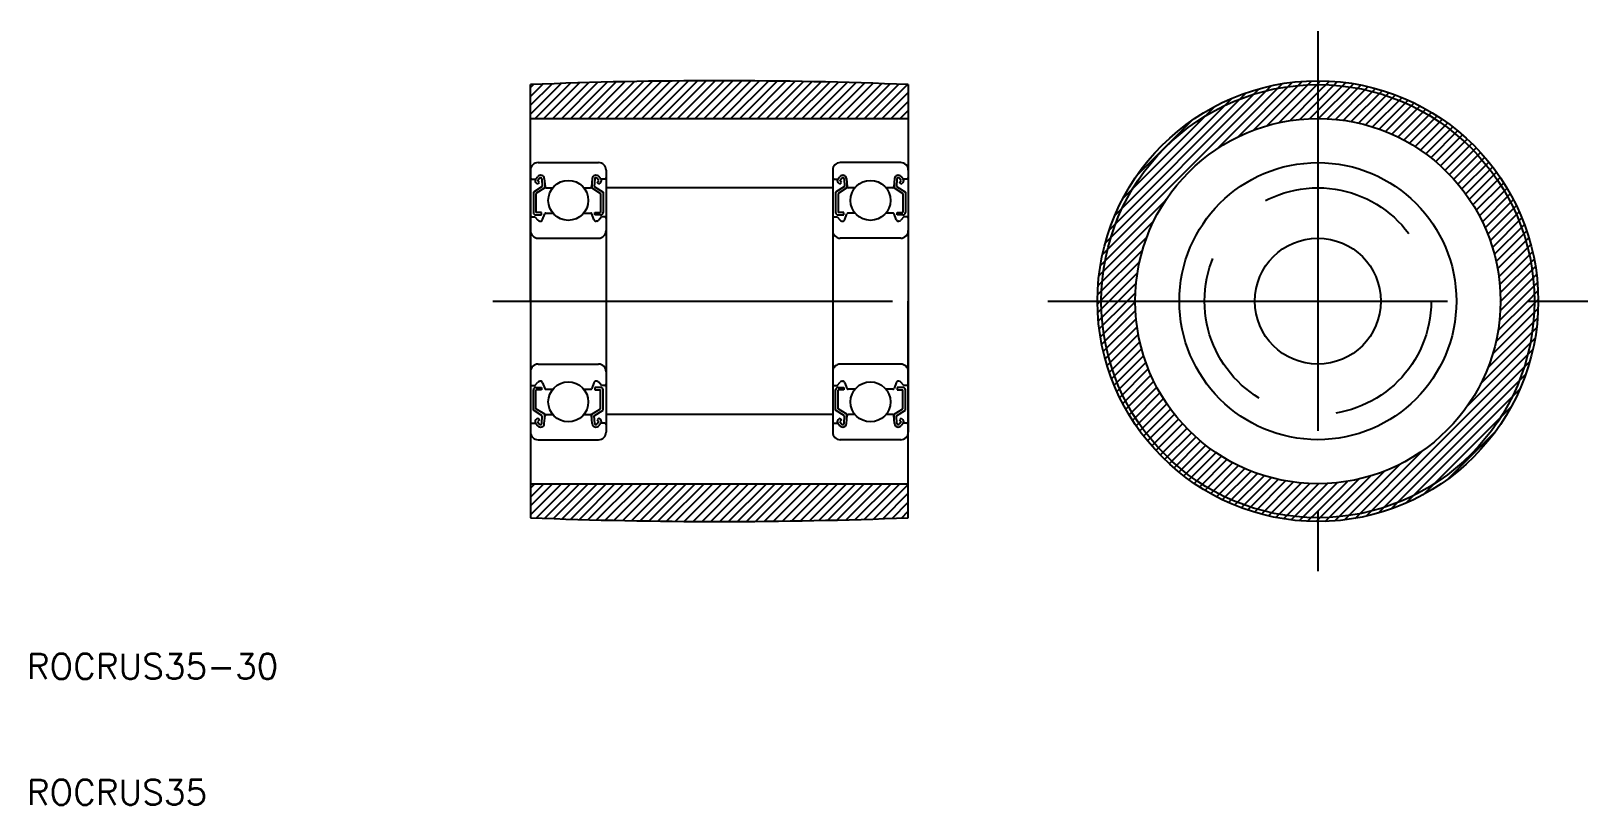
# Model space of a CAD drawing. Extents: x 10 to 134, y 10 to 71.
import ezdxf

# ---------------------------------------------------------------- set-up
doc = ezdxf.new("R2010")
doc.units = 0
doc.linetypes.add('CENTER', pattern=[50.8, 31.75, -6.35, 6.35, -6.35])
doc.linetypes.add('DASHED', pattern=[19.05, 12.7, -6.35])
doc.layers.get('0').update_dxf_attribs({"linetype": 'CONTINUOUS'})
doc.layers.add('CENTER', color=1, linetype='CENTER')
doc.styles.get("Standard").update_dxf_attribs({"font": 'txt.shx', "bigfont": 'extfont.shx'})

# ---------------------------------------------------------------- blocks, each defined once
blk = doc.blocks.new('*X1')
at = {"color": 0, "linetype": 'CONTINUOUS'}
for p, q in [((50, 64.85), (52.44, 67.29)), ((50, 65.56), (51.71, 67.26)), ((50, 66.26), (50.97, 67.24)), ((50, 66.97), (50.24, 67.21)), ((50.36, 64.5), (53.17, 67.31)), ((51.06, 64.5), (53.9, 67.34)), ((51.77, 64.5), (54.63, 67.36)), ((52.48, 64.5), (55.36, 67.38)), ((53.19, 64.5), (56.08, 67.39)), ((53.89, 64.5), (56.8, 67.41)), ((54.6, 64.5), (57.53, 67.43)), ((55.31, 64.5), (58.25, 67.44)), ((56.01, 64.5), (58.97, 67.45)), ((56.72, 64.5), (59.68, 67.46)), ((57.43, 64.5), (60.4, 67.47)), ((58.14, 64.5), (61.12, 67.48)), ((58.84, 64.5), (61.83, 67.49)), ((59.55, 64.5), (62.54, 67.49)), ((60.26, 64.5), (63.25, 67.5)), ((60.96, 64.5), (63.96, 67.5)), ((61.67, 64.5), (64.67, 67.5)), ((62.38, 64.5), (65.38, 67.5)), ((63.09, 64.5), (66.08, 67.5)), ((63.79, 64.5), (66.79, 67.5)), ((64.5, 64.5), (67.49, 67.49)), ((65.21, 64.5), (68.19, 67.49)), ((65.91, 64.5), (68.89, 67.48)), ((66.62, 64.5), (69.59, 67.47)), ((67.33, 64.5), (70.29, 67.46)), ((68.04, 64.5), (70.99, 67.45)), ((68.74, 64.5), (71.68, 67.44)), ((69.45, 64.5), (72.38, 67.43)), ((70.16, 64.5), (73.07, 67.41)), ((70.86, 64.5), (73.76, 67.4)), ((71.57, 64.5), (74.45, 67.38)), ((72.28, 64.5), (75.14, 67.36)), ((72.99, 64.5), (75.83, 67.34)), ((73.69, 64.5), (76.52, 67.32)), ((74.4, 64.5), (77.2, 67.3)), ((75.11, 64.5), (77.89, 67.28)), ((75.81, 64.5), (78.57, 67.25)), ((76.52, 64.5), (79.25, 67.23)), ((77.23, 64.5), (79.93, 67.2)), ((95.43, 53.71), (108.82, 67.1)), ((95.66, 54.64), (107.88, 66.87)), ((104.5, 62.08), (109.7, 67.27)), ((106.16, 63.03), (110.52, 67.38)), ((107.41, 63.57), (111.3, 67.46)), ((108.47, 63.92), (112.04, 67.49)), ((109.42, 64.16), (112.53, 67.27)), ((112.53, 67.27), (112.75, 67.5)), ((112.53, 66.57), (113.44, 67.48)), ((112.53, 65.86), (114.1, 67.43)), ((112.53, 65.15), (114.74, 67.36)), ((112.58, 64.5), (115.35, 67.27)), ((113.27, 64.48), (115.95, 67.16)), ((113.93, 64.43), (116.53, 67.04)), ((114.56, 64.36), (117.1, 66.89)), ((77.94, 64.5), (80, 66.56)), ((78.64, 64.5), (80, 65.86)), ((95.97, 55.67), (106.86, 66.56)), ((96.41, 56.81), (105.72, 66.12)), ((110.29, 64.33), (112.53, 66.57)), ((111.1, 64.43), (112.53, 65.86)), ((115.17, 64.26), (117.65, 66.73)), ((115.76, 64.14), (118.18, 66.56)), ((116.32, 64), (118.7, 66.38)), ((116.87, 63.84), (119.21, 66.17)), ((117.4, 63.66), (119.7, 65.96)), ((117.91, 63.46), (120.18, 65.74)), ((79.35, 64.5), (80, 65.15)), ((97.04, 58.15), (104.38, 65.49)), ((98.13, 59.94), (102.58, 64.4)), ((111.86, 64.48), (112.53, 65.15)), ((118.41, 63.25), (120.65, 65.5)), ((118.89, 63.03), (121.11, 65.25)), ((119.36, 62.79), (121.56, 64.99)), ((119.81, 62.54), (121.99, 64.72)), ((120.25, 62.27), (122.42, 64.44)), ((120.68, 61.99), (122.83, 64.14)), ((121.1, 61.7), (123.24, 63.84)), ((121.5, 61.39), (123.63, 63.53)), ((121.89, 61.08), (124.01, 63.2)), ((122.26, 60.75), (124.39, 62.87)), ((122.63, 60.4), (124.75, 62.52)), ((122.98, 60.05), (125.1, 62.17)), ((123.32, 59.68), (125.45, 61.81)), ((123.65, 59.3), (125.78, 61.43)), ((123.97, 58.91), (126.1, 61.05)), ((124.27, 58.51), (126.41, 60.65)), ((124.56, 58.09), (126.71, 60.25)), ((124.84, 57.66), (127.01, 59.83)), ((125.1, 57.22), (127.29, 59.4)), ((125.35, 56.76), (127.56, 58.97)), ((125.59, 56.29), (127.81, 58.52)), ((95.26, 52.83), (100.45, 58.02)), ((125.81, 55.81), (128.06, 58.06)), ((126.02, 55.31), (128.3, 57.59)), ((126.21, 54.79), (128.52, 57.1)), ((95.14, 52.01), (99.5, 56.37)), ((126.39, 54.26), (128.73, 56.61)), ((126.54, 53.71), (128.93, 56.1)), ((95.07, 51.23), (98.96, 55.12)), ((126.68, 53.14), (129.12, 55.58)), ((126.8, 52.56), (129.29, 55.04)), ((126.9, 51.94), (129.44, 54.49)), ((95.03, 50.49), (98.61, 54.06)), ((126.97, 51.31), (129.58, 53.92)), ((127.01, 50.65), (129.71, 53.34)), ((95.25, 50), (98.37, 53.11)), ((95.96, 50), (98.2, 52.24)), ((127.07, 50), (129.81, 52.74)), ((127.78, 50), (129.9, 52.12)), ((96.67, 50), (98.1, 51.43)), ((128.49, 50), (129.97, 51.48)), ((129.2, 50), (130.01, 50.81)), ((95.03, 49.77), (95.25, 50)), ((95.05, 49.09), (95.96, 50)), ((95.1, 48.43), (96.67, 50)), ((95.17, 47.79), (97.38, 50)), ((95.26, 47.17), (98.03, 49.94)), ((97.38, 50), (98.04, 50.67)), ((126.66, 46.76), (129.9, 50)), ((126.83, 47.64), (129.2, 50)), ((126.95, 48.46), (128.49, 50)), ((127.01, 49.23), (127.78, 50)), ((127.03, 49.95), (127.07, 50)), ((129.9, 50), (130.03, 50.12)), ((95.37, 46.58), (98.05, 49.26)), ((95.49, 46), (98.1, 48.6)), ((126.03, 44.71), (129.98, 48.66)), ((126.4, 45.79), (130.02, 49.41)), ((95.64, 45.43), (98.17, 47.97)), ((95.79, 44.88), (98.27, 47.36)), ((124.39, 41.65), (129.78, 47.05)), ((125.45, 43.43), (129.9, 47.87)), ((95.97, 44.35), (98.39, 46.77)), ((96.15, 43.83), (98.53, 46.21)), ((116.36, 32.93), (129.6, 46.16)), ((96.35, 43.32), (98.69, 45.66)), ((96.57, 42.83), (98.87, 45.13)), ((96.79, 42.34), (99.06, 44.62)), ((117.31, 33.17), (129.36, 45.22)), ((97.03, 41.87), (99.27, 44.12)), ((97.28, 41.42), (99.5, 43.64)), ((118.35, 33.5), (129.03, 44.18)), ((97.54, 40.97), (99.74, 43.17)), ((97.81, 40.53), (99.99, 42.72)), ((98.09, 40.11), (100.26, 42.27)), ((119.52, 33.96), (128.57, 43.01)), ((98.38, 39.69), (100.54, 41.85)), ((98.69, 39.29), (100.83, 41.43)), ((99, 38.9), (101.13, 41.03)), ((120.9, 34.63), (127.9, 41.63)), ((99.33, 38.51), (101.45, 40.64)), ((99.66, 38.14), (101.78, 40.26)), ((100, 37.78), (102.12, 39.9)), ((122.82, 35.85), (126.68, 39.71)), ((100.36, 37.43), (102.48, 39.55)), ((100.72, 37.08), (102.85, 39.21)), ((101.1, 36.75), (103.22, 38.88)), ((101.48, 36.43), (103.62, 38.56)), ((101.88, 36.12), (104.02, 38.26)), ((102.28, 35.81), (104.44, 37.97)), ((102.7, 35.52), (104.87, 37.69)), ((103.12, 35.24), (105.31, 37.43)), ((103.56, 34.97), (105.76, 37.17)), ((115.48, 32.75), (120.87, 38.14)), ((104.01, 34.71), (106.23, 36.94)), ((104.47, 34.47), (106.72, 36.71)), ((104.94, 34.23), (107.22, 36.51)), ((105.42, 34.01), (107.73, 36.32)), ((105.92, 33.8), (108.27, 36.14)), ((106.43, 33.6), (108.82, 35.98)), ((112.53, 32.63), (115.77, 35.87)), ((113.12, 32.51), (116.73, 36.12)), ((113.87, 32.55), (117.82, 36.5)), ((114.65, 32.63), (119.1, 37.07)), ((50, 33.03), (52.47, 35.5)), ((50, 33.74), (51.76, 35.5)), ((50, 34.44), (51.06, 35.5)), ((50, 35.15), (50.35, 35.5)), ((50.46, 32.78), (53.18, 35.5)), ((51.14, 32.76), (53.88, 35.5)), ((51.82, 32.73), (54.59, 35.5)), ((52.51, 32.71), (55.3, 35.5)), ((53.19, 32.69), (56.01, 35.5)), ((53.88, 32.66), (56.71, 35.5)), ((54.57, 32.65), (57.42, 35.5)), ((55.25, 32.63), (58.13, 35.5)), ((55.94, 32.61), (58.83, 35.5)), ((56.63, 32.59), (59.54, 35.5)), ((57.33, 32.58), (60.25, 35.5)), ((58.02, 32.56), (60.96, 35.5)), ((58.72, 32.55), (61.66, 35.5)), ((59.41, 32.54), (62.37, 35.5)), ((60.11, 32.53), (63.08, 35.5)), ((60.81, 32.52), (63.78, 35.5)), ((61.51, 32.52), (64.49, 35.5)), ((62.21, 32.51), (65.2, 35.5)), ((62.91, 32.51), (65.91, 35.5)), ((63.62, 32.5), (66.61, 35.5)), ((64.32, 32.5), (67.32, 35.5)), ((65.03, 32.5), (68.03, 35.5)), ((65.73, 32.5), (68.73, 35.5)), ((66.44, 32.5), (69.44, 35.5)), ((67.15, 32.51), (70.15, 35.5)), ((67.87, 32.51), (70.86, 35.5)), ((68.58, 32.52), (71.56, 35.5)), ((69.29, 32.52), (72.27, 35.5)), ((70.01, 32.53), (72.98, 35.5)), ((70.73, 32.54), (73.68, 35.5)), ((71.45, 32.56), (74.39, 35.5)), ((72.17, 32.57), (75.1, 35.5)), ((72.89, 32.58), (75.81, 35.5)), ((73.61, 32.6), (76.51, 35.5)), ((74.34, 32.62), (77.22, 35.5)), ((75.06, 32.63), (77.93, 35.5)), ((75.79, 32.66), (78.63, 35.5)), ((76.52, 32.68), (79.34, 35.5)), ((77.25, 32.7), (80, 35.45)), ((77.98, 32.72), (80, 34.75)), ((106.95, 33.41), (109.38, 35.84)), ((107.49, 33.24), (109.97, 35.73)), ((108.04, 33.09), (110.58, 35.63)), ((108.61, 32.95), (111.22, 35.56)), ((109.19, 32.82), (111.88, 35.51)), ((109.79, 32.72), (112.53, 35.45)), ((110.41, 32.63), (112.53, 34.75)), ((112.53, 33.33), (114.89, 35.69)), ((112.53, 34.04), (114.07, 35.58)), ((112.53, 34.75), (113.3, 35.52)), ((112.53, 35.45), (112.57, 35.5)), ((78.71, 32.75), (80, 34.04)), ((111.05, 32.56), (112.53, 34.04)), ((79.45, 32.78), (80, 33.33)), ((111.71, 32.52), (112.53, 33.33)), ((112.4, 32.5), (112.53, 32.63))]:
    blk.add_line(p, q, dxfattribs=at)

msp = doc.modelspace()

# ---------------------------------------------------------------- linework, layer by layer
at = {"color": 7, "linetype": 'CONTINUOUS'}
for p, q in [((112.528152, 71.442185), (112.528152, 70.015047)), ((50, 50), (50, 67.2)), ((80, 67.2), (80, 50)), ((50, 64.5), (80, 64.5)), ((50.6, 61), (55.4, 61)), ((79.4, 61), (74.6, 61)), ((50, 60.4), (50, 39.6)), ((50.1, 59.69998), (50.41, 59.69998)), ((50.41, 59.69998), (50.572, 59.89299)), ((50.56301, 59.28897), (50.42202, 59.42996)), ((50.563, 59.57098), (50.726, 59.76497)), ((50.563, 59.28897), (50.705, 59.42998)), ((50.70502, 59.42998), (50.56302, 59.57097)), ((50.899, 59.70998), (50.932, 59.09795)), ((51.098, 59.72794), (51.15301, 59.09094)), ((54.90199, 59.72794), (54.84699, 59.09096)), ((55.101, 59.70996), (55.06799, 59.09795)), ((55.437, 59.57098), (55.274, 59.76498)), ((55.29498, 59.42998), (55.43698, 59.57097)), ((55.43699, 59.28899), (55.29499, 59.42999)), ((55.59, 59.69998), (55.428, 59.89299)), ((55.43699, 59.28897), (55.57798, 59.42996)), ((55.9, 59.69998), (55.59, 59.69998)), ((56, 60.4), (56, 39.6)), ((74, 60.4), (74, 39.6)), ((74.1, 59.69998), (74.41, 59.69998)), ((74.41, 59.69998), (74.572, 59.89299)), ((74.56301, 59.28897), (74.42202, 59.42996)), ((74.563, 59.57098), (74.726, 59.76498)), ((74.56301, 59.28899), (74.70501, 59.42999)), ((74.70502, 59.42998), (74.56302, 59.57097)), ((74.899, 59.70996), (74.93201, 59.09795)), ((75.09801, 59.72794), (75.15301, 59.09096)), ((78.902, 59.72794), (78.84699, 59.09094)), ((79.101, 59.70998), (79.068, 59.09795)), ((79.437, 59.57098), (79.274, 59.76497)), ((79.29498, 59.42998), (79.43698, 59.57097)), ((79.437, 59.28897), (79.295, 59.42998)), ((79.59, 59.69998), (79.428, 59.89299)), ((79.43699, 59.28897), (79.57798, 59.42996)), ((79.9, 59.69998), (79.59, 59.69998)), ((80, 60.4), (80, 39.6)), ((50.232, 58.66098), (50.232, 57.04999)), ((50.93202, 59.09796), (50.23202, 58.66095)), ((50.432, 58.54999), (50.432, 57.04999)), ((51.13201, 58.98695), (50.43201, 58.54996)), ((51.132, 59.334), (51.132, 58.987)), ((51.253, 58.99998), (51.76706, 58.99997)), ((54.23294, 58.99997), (54.74699, 58.99998)), ((54.86798, 58.98697), (55.56798, 58.54999)), ((54.868, 59.334), (54.868, 58.98698)), ((55.06799, 59.09796), (55.76799, 58.66095)), ((55.568, 58.54999), (55.568, 57.04999)), ((55.768, 58.66098), (55.768, 57.04999)), ((74, 59), (56, 59)), ((74.232, 58.66098), (74.232, 57.04999)), ((74.93201, 59.09796), (74.23201, 58.66095)), ((74.432, 58.54999), (74.432, 57.04999)), ((75.13202, 58.98697), (74.43202, 58.54999)), ((75.132, 59.334), (75.132, 58.98698)), ((75.76706, 58.99997), (75.25301, 58.99998)), ((78.747, 58.99998), (78.23294, 58.99997)), ((78.86799, 58.98695), (79.56799, 58.54996)), ((78.868, 59.334), (78.868, 58.987)), ((79.06798, 59.09796), (79.76798, 58.66095)), ((79.568, 58.54999), (79.568, 57.04999)), ((79.768, 58.66098), (79.768, 57.04999)), ((50.882, 57.04999), (50.432, 57.04999)), ((50.882, 56.84999), (50.882, 57.04997)), ((50.96099, 56.48198), (51.12499, 56.93396)), ((51.219, 57), (51.76706, 57)), ((54.23294, 57), (54.781, 57)), ((55.039, 56.48199), (54.87501, 56.93396)), ((55.118, 57.04999), (55.568, 57.04999)), ((55.118, 56.84999), (55.118, 57.04997)), ((74.882, 57.04999), (74.432, 57.04999)), ((74.882, 56.84999), (74.882, 57.04997)), ((74.961, 56.48199), (75.12499, 56.93396)), ((75.76706, 57), (75.219, 57)), ((78.781, 57), (78.23294, 57)), ((79.03901, 56.48198), (78.87501, 56.93396)), ((79.118, 57.04999), (79.568, 57.04999)), ((79.118, 56.84999), (79.118, 57.04997)), ((50.1, 56.7), (50.35, 56.7)), ((50.35, 56.7), (50.584, 56.42099)), ((50.432, 56.84999), (50.882, 56.84999)), ((50.737, 56.34999), (50.773, 56.34999)), ((55.568, 56.84999), (55.118, 56.84999)), ((55.263, 56.34999), (55.227, 56.34999)), ((55.65, 56.7), (55.416, 56.42099)), ((55.9, 56.7), (55.65, 56.7)), ((74.1, 56.7), (74.35, 56.7)), ((74.35, 56.7), (74.584, 56.42099)), ((74.432, 56.84999), (74.882, 56.84999)), ((74.737, 56.34999), (74.773, 56.34999)), ((79.568, 56.84999), (79.118, 56.84999)), ((79.263, 56.34999), (79.227, 56.34999)), ((79.65, 56.7), (79.416, 56.42099)), ((79.9, 56.7), (79.65, 56.7)), ((50.6, 55), (55.4, 55)), ((79.4, 55), (74.6, 55)), ((50, 50), (50, 32.8)), ((80, 32.8), (80, 50)), ((50.6, 45), (55.4, 45)), ((79.4, 45), (74.6, 45)), ((50.1, 43.3), (50.35, 43.3)), ((50.35, 43.3), (50.584, 43.57901)), ((50.737, 43.65001), (50.773, 43.65001)), ((50.96099, 43.51802), (51.12499, 43.06604)), ((55.039, 43.51801), (54.87501, 43.06604)), ((55.263, 43.65001), (55.227, 43.65001)), ((55.65, 43.3), (55.416, 43.57901)), ((55.9, 43.3), (55.65, 43.3)), ((74.1, 43.3), (74.35, 43.3)), ((74.35, 43.3), (74.584, 43.57901)), ((74.737, 43.65001), (74.773, 43.65001)), ((74.961, 43.51801), (75.12499, 43.06604)), ((79.03901, 43.51802), (78.87501, 43.06604)), ((79.263, 43.65001), (79.227, 43.65001)), ((79.65, 43.3), (79.416, 43.57901)), ((79.9, 43.3), (79.65, 43.3)), ((50.232, 41.33902), (50.232, 42.95001)), ((50.432, 43.15001), (50.882, 43.15001)), ((50.882, 42.95001), (50.432, 42.95001)), ((50.432, 41.45001), (50.432, 42.95001)), ((50.882, 43.15001), (50.882, 42.95003)), ((51.219, 43), (51.76706, 43)), ((54.23294, 43), (54.781, 43)), ((55.568, 43.15001), (55.118, 43.15001)), ((55.118, 43.15001), (55.118, 42.95003)), ((55.118, 42.95001), (55.568, 42.95001)), ((55.568, 41.45001), (55.568, 42.95001)), ((55.768, 41.33902), (55.768, 42.95001)), ((74.232, 41.33902), (74.232, 42.95001)), ((74.432, 43.15001), (74.882, 43.15001)), ((74.432, 41.45001), (74.432, 42.95001)), ((74.882, 42.95001), (74.432, 42.95001)), ((74.882, 43.15001), (74.882, 42.95003)), ((75.76706, 43), (75.219, 43)), ((78.781, 43), (78.23294, 43)), ((79.118, 43.15001), (79.118, 42.95003)), ((79.568, 43.15001), (79.118, 43.15001)), ((79.118, 42.95001), (79.568, 42.95001)), ((79.568, 41.45001), (79.568, 42.95001)), ((79.768, 41.33902), (79.768, 42.95001)), ((50.93202, 40.90204), (50.23202, 41.33905)), ((51.13201, 41.01305), (50.43201, 41.45004)), ((50.78201, 41.231545), (50.78211, 41.231545)), ((50.899, 40.29002), (50.932, 40.90205)), ((50.95701, 41.122298), (50.95701, 41.122398)), ((51.098, 40.27206), (51.15301, 40.90906)), ((51.132, 40.666), (51.132, 41.013)), ((51.253, 41.00002), (51.76706, 41.00003)), ((54.23294, 41.00003), (54.74699, 41.00002)), ((54.90199, 40.27206), (54.84699, 40.90904)), ((54.86798, 41.01303), (55.56798, 41.45001)), ((54.868, 40.666), (54.868, 41.01302)), ((55.06799, 40.90204), (55.76799, 41.33905)), ((55.101, 40.29004), (55.06799, 40.90205)), ((74, 41), (56, 41)), ((74.93201, 40.90204), (74.23201, 41.33905)), ((75.13202, 41.01303), (74.43202, 41.45001)), ((74.899, 40.29004), (74.93201, 40.90205)), ((75.09801, 40.27206), (75.15301, 40.90904)), ((75.132, 40.666), (75.132, 41.01302)), ((75.76706, 41.00003), (75.25301, 41.00002)), ((78.747, 41.00002), (78.23294, 41.00003)), ((78.902, 40.27206), (78.84699, 40.90906)), ((78.86799, 41.01305), (79.56799, 41.45004)), ((78.868, 40.666), (78.868, 41.013)), ((79.04299, 41.122298), (79.04299, 41.122398)), ((79.06798, 40.90204), (79.76798, 41.33905)), ((79.101, 40.29002), (79.068, 40.90205)), ((79.21799, 41.231545), (79.21789, 41.231545)), ((50.1, 40.30002), (50.41, 40.30002)), ((50.41, 40.30002), (50.572, 40.10701)), ((50.56301, 40.71103), (50.42202, 40.57004)), ((50.563, 40.71103), (50.705, 40.57002)), ((50.563, 40.42902), (50.726, 40.23503)), ((50.70502, 40.57002), (50.56302, 40.42903)), ((55.437, 40.42902), (55.274, 40.23502)), ((55.29498, 40.57002), (55.43698, 40.42903)), ((55.43699, 40.71101), (55.29499, 40.57001)), ((55.59, 40.30002), (55.428, 40.10701)), ((55.43699, 40.71103), (55.57798, 40.57004)), ((55.9, 40.30002), (55.59, 40.30002)), ((74.1, 40.30002), (74.41, 40.30002)), ((74.41, 40.30002), (74.572, 40.10701)), ((74.56301, 40.71103), (74.42202, 40.57004)), ((74.563, 40.42902), (74.726, 40.23502)), ((74.56301, 40.71101), (74.70501, 40.57001)), ((74.70502, 40.57002), (74.56302, 40.42903)), ((79.437, 40.42902), (79.274, 40.23503)), ((79.29498, 40.57002), (79.43698, 40.42903)), ((79.437, 40.71103), (79.295, 40.57002)), ((79.59, 40.30002), (79.428, 40.10701)), ((79.43699, 40.71103), (79.57798, 40.57004)), ((79.9, 40.30002), (79.59, 40.30002)), ((50.6, 39), (55.4, 39)), ((79.4, 39), (74.6, 39)), ((50, 35.5), (80, 35.5))]:
    msp.add_line(p, q, dxfattribs=at)
for centre, radius in [((112.528152, 50), 17.5), ((112.528152, 50), 17.2), ((112.528152, 50), 14.5), ((112.528152, 50), 11), ((53, 58), 1.5875), ((77, 58), 1.5875), ((112.528152, 50), 5), ((53, 42), 1.5875), ((77, 42), 1.5875)]:
    msp.add_circle(centre, radius, dxfattribs=at)
at = {"color": 3, "linetype": 'DASHED'}
msp.add_circle((112.528152, 50), 9, dxfattribs=at)
at = {"color": 7, "linetype": 'CONTINUOUS'}
for centre, radius, start, end in [((65, -307.65), 375.15, 87.70847432, 92.29152568), ((50.6, 60.4), 0.6, 90, 180), ((55.4, 60.4), 0.6, 0, 90), ((74.6, 60.4), 0.6, 90, 180), ((79.4, 60.4), 0.6, 0, 90), ((50.1, 59.79999), 0.10001, 180.00005, 270.00003), ((50.563, 59.571), 0.20013, 139.86482, 225.00006), ((50.801, 59.70198), 0.29813, 5.00049, 140.17136), ((50.801, 59.70198), 0.09832, 4.66455, 139.97394), ((55.199, 59.70198), 0.29813, 39.82861, 174.99974), ((55.199, 59.70198), 0.09833, 40.02637, 175.33574), ((55.437, 59.571), 0.20012, 314.99673, 40.13525), ((55.9, 59.79999), 0.1, 269.99948, 359.99126), ((74.1, 59.79999), 0.1, 180.00874, 270.00052), ((74.563, 59.571), 0.20012, 139.86475, 225.00327), ((74.801, 59.70198), 0.29813, 5.00026, 140.17139), ((74.801, 59.70198), 0.09833, 4.66426, 139.97363), ((79.199, 59.70198), 0.29813, 39.82864, 174.99951), ((79.199, 59.70198), 0.09832, 40.02606, 175.33545), ((79.437, 59.571), 0.20013, 314.99994, 40.13518), ((79.9, 59.79999), 0.10001, 269.99997, 359.99995), ((51.253, 59.09999), 0.10042, 185.14438, 270.00003), ((54.747, 59.09999), 0.1004, 269.99948, 354.85568), ((75.253, 59.09999), 0.1004, 185.14432, 270.00052), ((78.747, 59.09999), 0.10042, 269.99997, 354.85562), ((50.432, 57.04999), 0.20001, 180.00005, 270.00003), ((51.219, 56.89999), 0.1, 89.99951, 160.11572), ((54.781, 56.89999), 0.09999, 19.88452, 90.00024), ((55.568, 57.04999), 0.2, 269.99976, 359.99563), ((74.432, 57.04999), 0.2, 180.00437, 270.00024), ((75.219, 56.89999), 0.09999, 89.99976, 160.11548), ((78.781, 56.89999), 0.1, 19.88428, 90.00049), ((79.568, 57.04999), 0.20001, 269.99997, 359.99995), ((50.1, 56.59999), 0.1, 89.99951, 180.00005), ((50.737, 56.54999), 0.20013, 220.13838, 270.00003), ((50.773, 56.54999), 0.2, 270.00003, 340.11166), ((55.227, 56.54999), 0.20001, 199.88831, 269.99976), ((55.263, 56.54999), 0.20013, 269.99976, 319.86147), ((55.9, 56.59999), 0.09999, 359.99126, 90.00024), ((74.1, 56.59999), 0.09999, 89.99976, 180.00874), ((74.737, 56.54999), 0.20013, 220.13853, 270.00024), ((74.773, 56.54999), 0.20001, 270.00024, 340.11169), ((79.227, 56.54999), 0.2, 199.88834, 269.99997), ((79.263, 56.54999), 0.20013, 269.99997, 319.86162), ((79.9, 56.59999), 0.1, 359.99995, 90.00049), ((50.6, 55.6), 0.6, 180, 270), ((55.4, 55.6), 0.6, 270, 0), ((74.6, 55.6), 0.6, 180, 270), ((79.4, 55.6), 0.6, 270, 0), ((50.6, 44.4), 0.6, 90, 180), ((55.4, 44.4), 0.6, 0, 90), ((74.6, 44.4), 0.6, 90, 180), ((79.4, 44.4), 0.6, 0, 90), ((50.1, 43.40001), 0.1, 179.99995, 270.00049), ((50.737, 43.45001), 0.20013, 89.99997, 139.86162), ((50.773, 43.45001), 0.2, 19.88834, 89.99997), ((55.227, 43.45001), 0.20001, 90.00024, 160.11169), ((55.263, 43.45001), 0.20013, 40.13853, 90.00024), ((55.9, 43.40001), 0.09999, 269.99976, 0.00874), ((74.1, 43.40001), 0.09999, 179.99126, 270.00024), ((74.737, 43.45001), 0.20013, 89.99976, 139.86147), ((74.773, 43.45001), 0.20001, 19.88831, 89.99976), ((79.227, 43.45001), 0.2, 90.00003, 160.11166), ((79.263, 43.45001), 0.20013, 40.13838, 90.00003), ((79.9, 43.40001), 0.1, 269.99951, 0.00005), ((50.432, 42.95001), 0.20001, 89.99997, 179.99995), ((51.219, 43.10001), 0.1, 199.88428, 270.00049), ((54.781, 43.10001), 0.09999, 269.99976, 340.11548), ((55.568, 42.95001), 0.2, 0.00437, 90.00024), ((74.432, 42.95001), 0.2, 89.99976, 179.99563), ((75.219, 43.10001), 0.09999, 199.88452, 270.00024), ((78.781, 43.10001), 0.1, 269.99951, 340.11572), ((79.568, 42.95001), 0.20001, 0.00005, 90.00003), ((51.253, 40.90001), 0.10042, 89.99997, 174.85562), ((54.747, 40.90001), 0.1004, 5.14432, 90.00052), ((75.253, 40.90001), 0.1004, 89.99948, 174.85568), ((78.747, 40.90001), 0.10042, 5.14438, 90.00003), ((50.1, 40.20001), 0.10001, 89.99997, 179.99995), ((50.6, 39.6), 0.6, 180, 270), ((50.563, 40.429), 0.20013, 134.99994, 220.13518), ((50.801, 40.29802), 0.29813, 219.82864, 354.99951), ((50.801, 40.29802), 0.09832, 220.02606, 355.33545), ((55.199, 40.29802), 0.29813, 185.00026, 320.17139), ((55.199, 40.29802), 0.09833, 184.66426, 319.97363), ((55.4, 39.6), 0.6, 270, 0), ((55.437, 40.429), 0.20012, 319.86475, 45.00327), ((55.9, 40.20001), 0.1, 0.00874, 90.00052), ((74.1, 40.20001), 0.1, 89.99948, 179.99126), ((74.6, 39.6), 0.6, 180, 270), ((74.563, 40.429), 0.20012, 134.99673, 220.13525), ((74.801, 40.29802), 0.29813, 219.82861, 354.99974), ((74.801, 40.29802), 0.09833, 220.02637, 355.33574), ((79.199, 40.29802), 0.29813, 185.00049, 320.17136), ((79.199, 40.29802), 0.09832, 184.66455, 319.97394), ((79.4, 39.6), 0.6, 270, 0), ((79.437, 40.429), 0.20013, 319.86482, 45.00006), ((79.9, 40.20001), 0.10001, 0.00005, 90.00003), ((65, 407.65), 375.15, 267.70847432, 272.29152568)]:
    msp.add_arc(centre, radius, start, end, dxfattribs=at)
at = {"layer": 'CENTER', "color": 1, "linetype": 'CENTER'}
for p, q in [((112.528152, 71.442185), (112.528152, 28.557815)), ((47, 50), (83, 50)), ((91.085967, 50), (133.970337, 50))]:
    msp.add_line(p, q, dxfattribs=at)

# ---------------------------------------------------------------- block references
at = {"color": 3, "linetype": 'CONTINUOUS'}
msp.add_blockref('*X1', (0, 0), dxfattribs=at)

# ---------------------------------------------------------------- texts
at = {"color": 7, "linetype": 'CONTINUOUS'}
for s, p in [('ROCRUS35-30', (10, 20)), ('ROCRUS35', (10, 10))]:
    msp.add_text(s, height=2, dxfattribs=at).set_placement(p)

doc.saveas('drawing.dxf')
